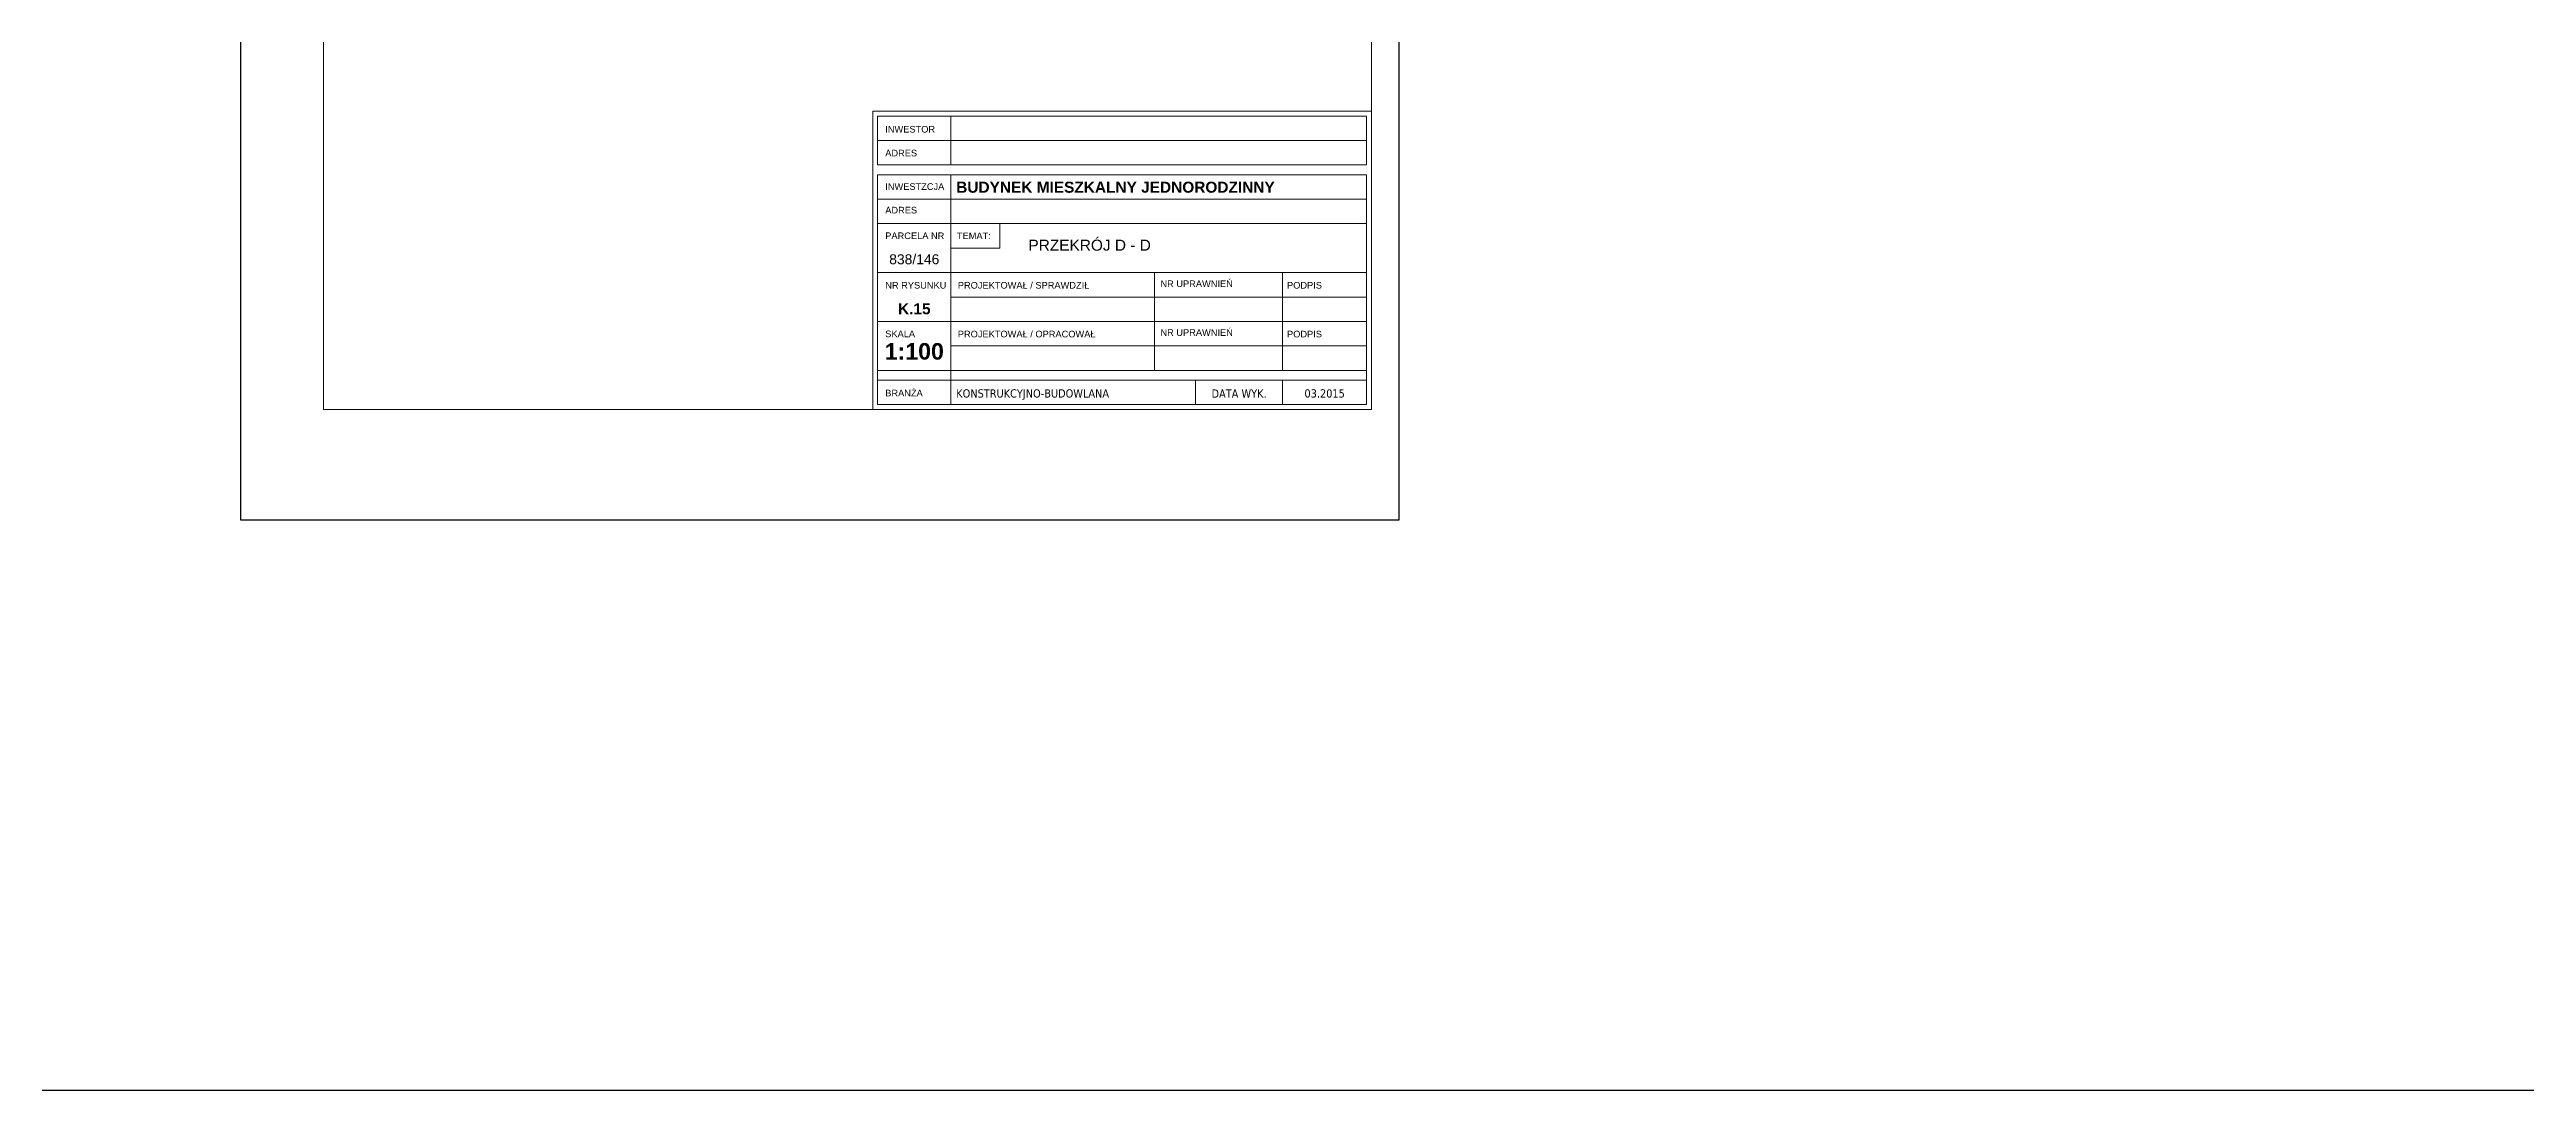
# Model space of a CAD drawing. Header units: millimetres. Extents: x 4647 to 73915, y -13612 to -8141.
# Drawn here: x 21322 to 25812, y -13612 to -11726 of the extents above; entities that cross this region are included whole.
import ezdxf

# ---------------------------------------------------------------- set-up
doc = ezdxf.new("R2010")
doc.units = ezdxf.units.MM
doc.layers.add('Opisy - Tekst_Nr_Pióra__1', color=7, linetype='Continuous', lineweight=13)
doc.layers.add('Opisy - Tekst_Nr_Pióra__7', color=7, linetype='Continuous', lineweight=35)
doc.layers.add('Opisy - Tekst_Nr_Pióra__2', color=7, linetype='Continuous', lineweight=15, true_color=0x7f7f7f)
doc.styles.add('GENERATED_STYLE_1', font='arialbd.ttf')
doc.styles.add('GENERATED_STYLE_2', font='tahoma.ttf')
doc.styles.add('GENERATED_STYLE_3', font='arial.ttf')
doc.styles.add('GENERATED_STYLE_4', font='arial.ttf')

msp = doc.modelspace()

# ---------------------------------------------------------------- linework, layer by layer
at = {"color": 1}
msp.add_lwpolyline([(4647.06, -8140.89), (73914.72, -8140.89), (73914.72, -13611.6), (4647.06, -13611.6)], close=True, dxfattribs=at)
msp.add_lwpolyline([(21668.14, -12577.97), (23768.14, -12577.97), (23768.14, -9607.97), (21668.14, -9607.97)], close=True)
at = {"layer": 'Opisy - Tekst_Nr_Pióra__1', "linetype": 'Continuous', "ltscale": 10}
for p, q in [((22955.79, -11846.09), (22955.79, -11934.74)), ((22822.82, -11890.41), (23709.28, -11890.41)), ((22955.79, -11952.46), (22955.79, -12369.1)), ((22822.82, -11996.79), (23709.28, -11996.79)), ((22822.82, -12041.11), (23709.28, -12041.11)), ((22822.82, -12129.76), (23709.28, -12129.76)), ((23324.88, -12129.76), (23324.88, -12307.05)), ((23557.01, -12129.76), (23557.01, -12307.05)), ((22955.79, -12174.08), (23709.28, -12174.08)), ((22822.82, -12218.4), (23709.28, -12218.4)), ((22955.79, -12262.73), (23709.28, -12262.73)), ((22822.82, -12307.05), (23709.28, -12307.05)), ((22822.82, -12324.78), (23709.28, -12324.78)), ((23399.02, -12324.78), (23399.02, -12369.1)), ((23557.01, -12324.78), (23557.01, -12369.1))]:
    msp.add_line(p, q, dxfattribs=at)
at = {"layer": 'Opisy - Tekst_Nr_Pióra__1', "linetype": 'Continuous', "ltscale": 10, "flags": 128}
for points in [[(23718.14, -12377.97), (21818.14, -12377.97), (21818.14, -9657.97), (23718.14, -9657.97)], [(22813.95, -11837.22), (23718.14, -11837.22), (23718.14, -12377.97), (22813.95, -12377.97)], [(23709.28, -11934.74), (22822.82, -11934.74), (22822.82, -11846.09), (23709.28, -11846.09)], [(22822.82, -11952.46), (23709.28, -11952.46), (23709.28, -12369.1), (22822.82, -12369.1)]]:
    msp.add_lwpolyline(points, close=True, dxfattribs=at)
msp.add_lwpolyline([(22955.79, -12085.43), (23044.43, -12085.43), (23044.43, -12041.11)], dxfattribs=at)

# ---------------------------------------------------------------- texts
at = {"layer": 'Opisy - Tekst_Nr_Pióra__2', "linetype": 'Continuous', "char_height": 12, "attachment_point": 1, "style": 'GENERATED_STYLE_4'}
for s, insert in [('{INWESTOR}', (22836.64, -11864.04)), ('{ADRES}', (22836.64, -11907.26)), ('{INWESTZCJA}', (22836.64, -11967.92)), ('{ADRES}', (22836.64, -12010.66)), ('{PARCELA NR}', (22836.64, -12057.11)), ('{TEMAT:}', (22966.55, -12057.2)), ('{NR RYSUNKU}', (22836.64, -12146.79)), ('{PROJEKTOWAŁ / SPRAWDZIŁ}', (22968.21, -12146.79)), ('{NR UPRAWNIEŃ}', (23335.45, -12144.03)), ('{PODPIS}', (23564.94, -12146.79)), ('{SKALA}', (22836.64, -12234.83)), ('{PROJEKTOWAŁ / OPRACOWAŁ}', (22968.21, -12235.19)), ('{NR UPRAWNIEŃ}', (23335.45, -12232.43)), ('{PODPIS}', (23564.94, -12235.19)), ('{BRANŻA}', (22836.64, -12342.08))]:
    msp.add_mtext(s, dxfattribs=dict(at, insert=insert))
at = {"layer": 'Opisy - Tekst_Nr_Pióra__7', "linetype": 'Continuous'}
for s, insert, char_height, attachment_point, style in [('{BUDYNEK MIESZKALNY JEDNORODZINNY}', (22965.26, -11965.09), 20, 1, 'GENERATED_STYLE_1'), ('{\\fArial|b0|i0|c238|p34;\\C70;PRZEKRÓJ D - D}', (23096.15, -12070.12), 20, 1, 'GENERATED_STYLE_1'), ('{838/146}', (22889.3, -12114.92), 18, 8, 'GENERATED_STYLE_3'), ('K.15', (22889.3, -12205.66), 20, 8, 'GENERATED_STYLE_1'), ('{1:100}', (22889.3, -12287.93), 30, 8, 'GENERATED_STYLE_1'), ('KONSTRUKCYJNO-BUDOWLANA', (22965.28, -12341.23), 15, 1, 'GENERATED_STYLE_2'), ('{DATA WYK.}', (23478.01, -12341.49), 15, 2, 'GENERATED_STYLE_2'), ('{03.2015}', (23633.14, -12341.23), 15, 2, 'GENERATED_STYLE_2')]:
    msp.add_mtext(s, dxfattribs=dict(at, insert=insert, char_height=char_height, attachment_point=attachment_point, style=style))

doc.saveas('drawing.dxf')
